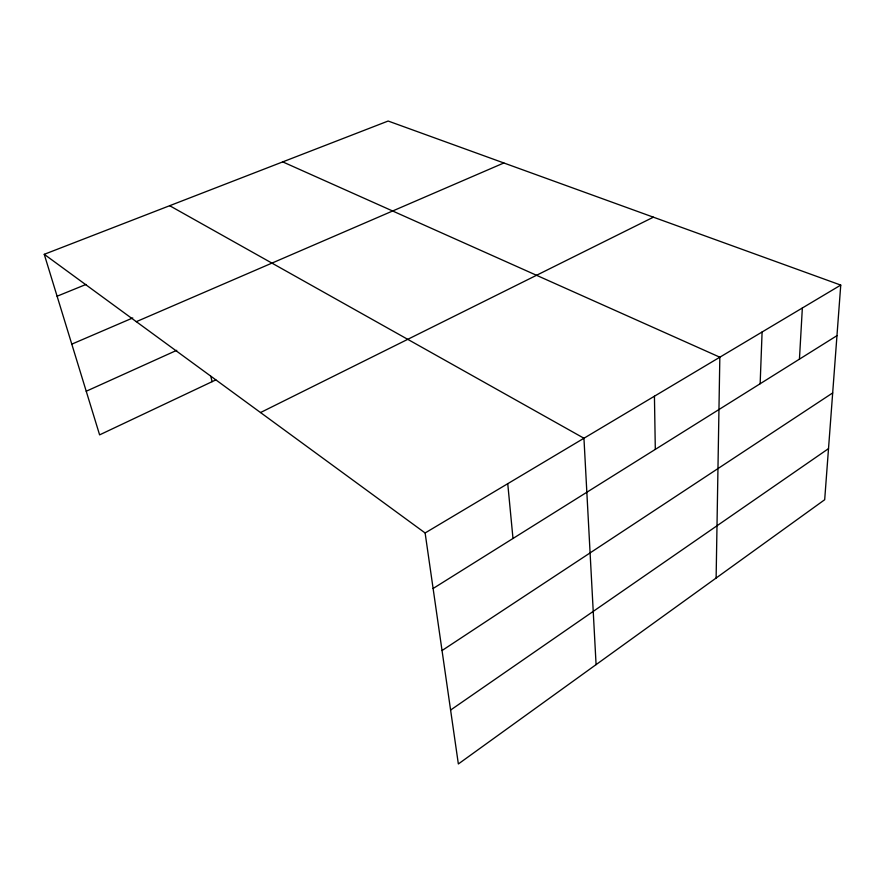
<?xml version="1.0" encoding="UTF-8"?>
<svg xmlns="http://www.w3.org/2000/svg" width="885" height="885" viewBox="0 0 885 885"><rect width="100%" height="100%" fill="white"/><g stroke="black" fill="none" stroke-linecap="round" stroke-linejoin="round"><path stroke-width="1.33" d="M716.12 578.038L719.837 357.197L282.735 161.889M760.149 383.747L762.096 331.997M799.443 359.144L802.352 307.991M840.75 285.092L824.687 499.726L458.353 763.965L425.121 532.969L44.25 254.316L388.15 121.035L840.75 285.092L425.121 532.969M450.598 710.058L828.515 448.629M442.035 650.541L832.685 392.929M433.108 588.492L836.967 335.658M260.533 412.543L653.395 217.179M215.829 379.908L99.607 434.867L44.25 254.316M86.232 391.236L176.757 350.316M136.312 321.675L503.853 162.973M71.796 344.143L132.772 317.947M57.094 296.221L85.978 284.461M169.666 205.707L583.945 438.241L596.081 664.624M210.807 376.335L212.09 381.678M507.747 483.686L512.99 538.478M654.435 396.203L655.309 449.381"/></g></svg>
